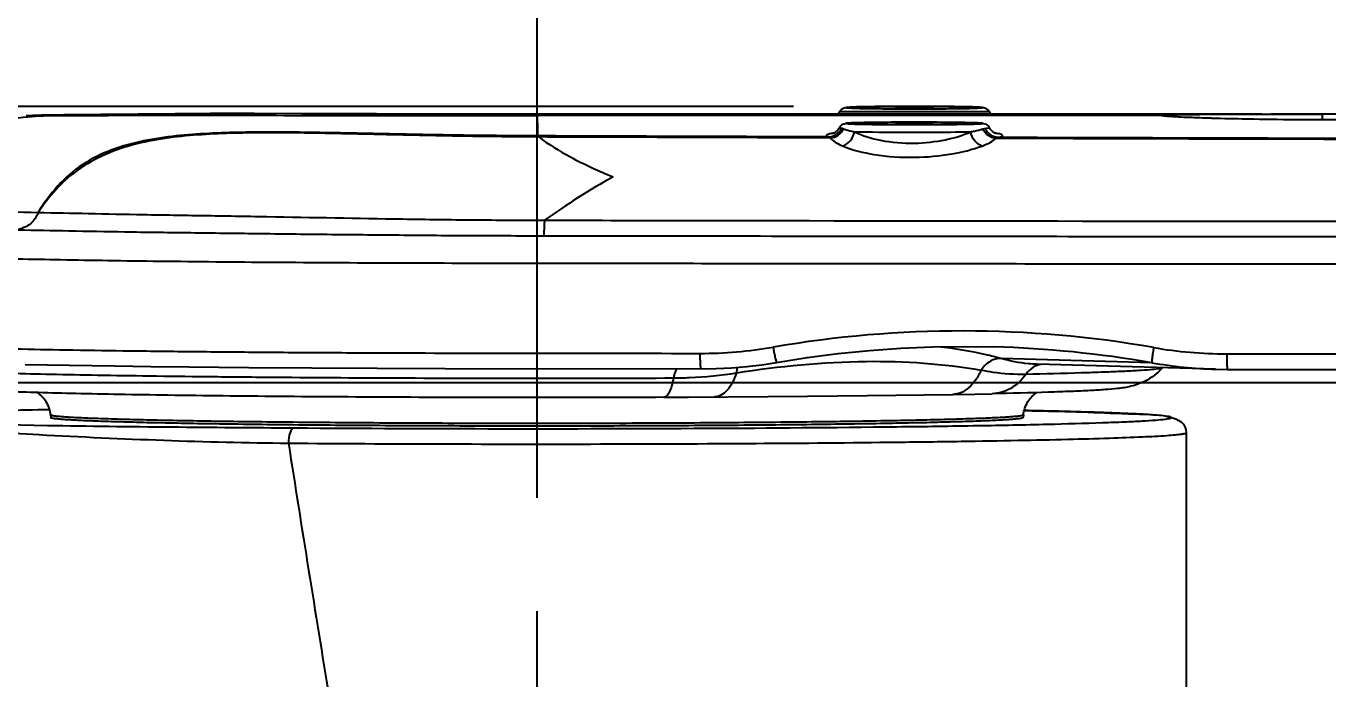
# Model space of a CAD drawing. Header units: millimetres. Extents: x 5828 to 6704, y 123 to 421.
# Drawn here: x 6377.013 to 6381.324, y 190.568 to 192.729 of the extents above; entities that cross this region are included whole.
import ezdxf
from ezdxf import colors
from ezdxf.entities.mleader import LeaderData, LeaderLine
from ezdxf.math import Vec2, Vec3

# ---------------------------------------------------------------- set-up
doc = ezdxf.new("R2010")
doc.units = ezdxf.units.MM
doc.linetypes.add('CENTER', pattern=[0.6, 0.375, -0.075, 0.075, -0.075])
for name, color, linetype in [('中心线', 7, 'Continuous'), ('外形图', 7, 'Continuous'), ('多重引线', 7, 'Continuous'), ('尺寸标注', 7, 'Continuous')]:
    doc.layers.add(name, color=color, linetype=linetype)
doc.styles.get("Standard").update_dxf_attribs({"font": 'msyh.ttc'})
doc.styles.add('微软雅黑', font='msyh.ttc', dxfattribs={"height": 1.5})
doc.dimstyles.new('尺寸标注_1_20比例', dxfattribs={"dimtxt": 1.5, "dimasz": 1.25, "dimexe": 0.5, "dimexo": 0.4, "dimgap": 0.5, "dimtad": 1, "dimdec": 1, "dimlfac": 20, "dimdsep": 46, "dimtxsty": '微软雅黑', "dimcen": 0.09, "dimadec": 0, "dimazin": 0, "dimtp": 0.01, "dimtm": 0.01, "dimtfac": 1, "dimtdec": 1, "dimtofl": 0, "dimtmove": 0, "dimatfit": 3, "dimfxl": 1, "dimtolj": 1, "dimarcsym": 0})

# ---------------------------------------------------------------- blocks, each defined once
blk = doc.blocks.new('*D1099')
at = {"layer": 'Defpoints', "color": 0}
for p in [(6385.3045, 191.5488), (6370.1354, 186.9495), (6385.3045, 186.9495)]:
    blk.add_point(p, dxfattribs=at)
at = {"layer": '尺寸标注', "color": 0, "lineweight": -2}
for p, q in [((6384.9045, 191.5488), (6369.6354, 191.5488)), ((6370.1354, 190.2988), (6370.1354, 188.1995)), ((6384.9045, 186.9495), (6369.6354, 186.9495))]:
    blk.add_line(p, q, dxfattribs=at)
at = {"layer": '尺寸标注', "color": 0}
for points in [[(6370.3437, 190.2988), (6369.927, 190.2988), (6370.1354, 191.5488)], [(6369.927, 188.1995), (6370.3437, 188.1995), (6370.1354, 186.9495)]]:
    blk.add_solid(points, dxfattribs=at)
at = {"layer": '尺寸标注', "color": 0, "insert": (6368.8616, 189.3315), "char_height": 1.5, "attachment_point": 5, "rotation": 90, "style": '微软雅黑'}
blk.add_mtext('\\A1;\\A1;{\\fAlibaba PuHuiTi 3.0 55 Regular|b0|i0|c134|p18;92}', dxfattribs=at)
blk = doc.blocks.new('*D1154')
at = {"layer": 'Defpoints', "color": 0}
for p in [(6379.9545, 192.4633), (6364.2871, 186.104), (6379.9545, 186.104)]:
    blk.add_point(p, dxfattribs=at)
at = {"layer": '尺寸标注', "color": 0, "lineweight": -2}
for p, q in [((6379.5545, 192.4633), (6363.7871, 192.4633)), ((6364.2871, 191.2133), (6364.2871, 187.354)), ((6379.5545, 186.104), (6363.7871, 186.104))]:
    blk.add_line(p, q, dxfattribs=at)
at = {"layer": '尺寸标注', "color": 0}
for points in [[(6364.4954, 191.2133), (6364.0787, 191.2133), (6364.2871, 192.4633)], [(6364.0787, 187.354), (6364.4954, 187.354), (6364.2871, 186.104)]]:
    blk.add_solid(points, dxfattribs=at)
at = {"layer": '尺寸标注', "color": 0, "insert": (6363.008, 189.0559), "char_height": 1.5, "attachment_point": 5, "rotation": 90, "style": '微软雅黑'}
blk.add_mtext('\\A1;\\A1;126', dxfattribs=at)

msp = doc.modelspace()

# ---------------------------------------------------------------- linework, layer by layer
at = {"layer": '中心线', "linetype": 'CENTER', "ltscale": 5}
msp.add_line((6378.7052, 185.1681), (6378.7052, 193.3621), dxfattribs=at)
at = {"layer": '外形图', "linetype": 'ByBlock'}
for p, q in [((6377.5068, 192.4391), (6377.1383, 192.4353)), ((6377.623, 192.4397), (6377.5068, 192.4391)), ((6377.7692, 192.4397), (6377.623, 192.4397)), ((6378.3405, 192.4378), (6378.1731, 192.4383)), ((6378.5327, 192.4375), (6378.3405, 192.4378)), ((6381.1045, 192.4374), (6378.5327, 192.4375)), ((6378.7066, 192.4374), (6378.7066, 192.4331)), ((6381.1045, 192.4374), (6381.1349, 192.4374)), ((6381.8213, 192.4374), (6381.1349, 192.4374)), ((6381.1349, 192.4374), (6381.3045, 192.4374)), ((6381.3045, 192.4374), (6381.3045, 192.4189)), ((6377.0346, 192.4297), (6377.0298, 192.4291)), ((6377.0376, 192.43), (6377.0346, 192.4297)), ((6377.0393, 192.4302), (6377.0376, 192.43)), ((6377.0408, 192.4304), (6377.0393, 192.4302)), ((6377.0421, 192.4306), (6377.0408, 192.4304)), ((6377.0432, 192.4307), (6377.0421, 192.4306)), ((6377.1383, 192.4353), (6377.0893, 192.4346)), ((6380.7735, 192.4331), (6378.7066, 192.4331)), ((6378.7067, 192.4094), (6378.7066, 192.4331)), ((6380.8025, 192.4299), (6380.7993, 192.4301)), ((6380.8064, 192.4296), (6380.8025, 192.4299)), ((6380.8108, 192.4293), (6380.8064, 192.4296)), ((6380.816, 192.4289), (6380.8108, 192.4293)), ((6380.825, 192.4284), (6380.816, 192.4289)), ((6380.8357, 192.4278), (6380.825, 192.4284)), ((6380.853, 192.427), (6380.8357, 192.4278)), ((6380.8739, 192.4261), (6380.853, 192.427)), ((6380.899, 192.4252), (6380.8739, 192.4261)), ((6380.9368, 192.4239), (6380.899, 192.4252)), ((6380.9829, 192.4227), (6380.9368, 192.4239)), ((6381.0268, 192.4217), (6380.9829, 192.4227)), ((6381.0779, 192.4207), (6381.0268, 192.4217)), ((6381.1371, 192.4199), (6381.0779, 192.4207)), ((6381.1875, 192.4194), (6381.1371, 192.4199)), ((6381.2436, 192.419), (6381.1875, 192.4194)), ((6381.3045, 192.4189), (6381.2436, 192.419)), ((6381.6782, 192.4189), (6381.3045, 192.4188)), ((6380.7406, 191.6149), (6380.2412, 191.6289)), ((6377.0101, 191.6095), (6377.1561, 191.6066)), ((6377.1561, 191.6066), (6377.307, 191.6042)), ((6377.307, 191.6042), (6377.4258, 191.6026)), ((6377.4258, 191.6026), (6377.5523, 191.6011)), ((6377.5523, 191.6011), (6377.7501, 191.5992)), ((6377.7501, 191.5992), (6377.9588, 191.5976)), ((6377.9588, 191.5976), (6378.1752, 191.5965)), ((6378.1752, 191.5965), (6378.4006, 191.5957)), ((6378.4006, 191.5957), (6379.2473, 191.5946)), ((6380.9514, 191.5934), (6380.3608, 191.6099)), ((6380.9515, 191.5934), (6380.9908, 191.5929)), ((6380.9908, 191.5929), (6381.6868, 191.5923)), ((6379.125, 191.5005), (6379.2054, 191.5009)), ((6379.2054, 191.5009), (6379.6003, 191.5045)), ((6379.6003, 191.5045), (6379.7982, 191.5066)), ((6379.7982, 191.5066), (6380.0812, 191.5102)), ((6380.0812, 191.5102), (6380.1545, 191.5113)), ((6380.1545, 191.5113), (6380.2118, 191.5124)), ((6377.0937, 191.442), (6377.0944, 191.4333)), ((6380.3153, 191.442), (6380.3145, 191.4333)), ((6380.8545, 191.3833), (6380.8545, 190.5115))]:
    msp.add_line(p, q, dxfattribs=at)
for points in [[(6378.0014, 192.4389), (6377.9503, 192.4391), (6377.9257, 192.4392), (6377.7692, 192.4397)], [(6378.1731, 192.4383), (6378.028, 192.4388), (6378.0014, 192.4389)], [(6379.707, 192.4461), (6379.7052, 192.443), (6379.7029, 192.4396), (6379.7011, 192.4374)], [(6380.2078, 192.4374), (6380.2061, 192.4396), (6380.2037, 192.443), (6380.202, 192.4461)], [(6377.0298, 192.4291), (6377.0188, 192.428), (6377.0169, 192.4278), (6377.0149, 192.4275), (6377.0029, 192.4263)], [(6377.0893, 192.4346), (6377.0636, 192.434), (6377.0351, 192.4332), (6377.0129, 192.4324)], [(6377.0455, 192.4311), (6377.0455, 192.4311), (6377.0454, 192.4311), (6377.0452, 192.431), (6377.045, 192.431), (6377.0447, 192.431), (6377.0444, 192.4309), (6377.044, 192.4308), (6377.0436, 192.4308), (6377.0432, 192.4307)], [(6379.707, 192.3938), (6379.7054, 192.391), (6379.7032, 192.3878), (6379.7009, 192.385), (6379.6987, 192.3826), (6379.6965, 192.3805), (6379.6944, 192.3788), (6379.6925, 192.3774), (6379.6907, 192.3763), (6379.6891, 192.3753), (6379.6877, 192.3746), (6379.6864, 192.374), (6379.6855, 192.3736), (6379.6848, 192.3733), (6379.6844, 192.3732), (6379.6844, 192.3732)], [(6380.2246, 192.3732), (6380.2246, 192.3732), (6380.2245, 192.3732), (6380.2241, 192.3734), (6380.2234, 192.3737), (6380.2224, 192.3741), (6380.2212, 192.3746), (6380.2198, 192.3754), (6380.2182, 192.3763), (6380.2164, 192.3775), (6380.2145, 192.3789), (6380.2124, 192.3806), (6380.2102, 192.3826), (6380.208, 192.385), (6380.2057, 192.3878), (6380.2036, 192.391), (6380.202, 192.3938)], [(6380.7993, 192.4301), (6380.7968, 192.4304), (6380.7957, 192.4305), (6380.7948, 192.4305), (6380.7941, 192.4306), (6380.7935, 192.4307), (6380.7931, 192.4307), (6380.7928, 192.4308), (6380.7928, 192.4308)], [(6379.498, 191.6159), (6379.5988, 191.6319), (6379.7017, 191.6452), (6379.8053, 191.6555), (6379.9095, 191.6629), (6380.0141, 191.6673), (6380.1191, 191.6687), (6380.217, 191.6673)], [(6379.2473, 191.5946), (6379.2976, 191.5954), (6379.3487, 191.598), (6379.3993, 191.6023), (6379.4494, 191.6083), (6379.498, 191.6159)], [(6377.0906, 191.4591), (6377.0161, 191.458), (6376.8577, 191.4553)]]:
    msp.add_lwpolyline(points, dxfattribs=at)
for centre, radius, start, end in [((6377.0525, 192.4073), 0.025, 106.3826, 109.3812), ((6377.0208, 192.6084), 0.1792, 277.6582, 277.9339), ((6377.0525, 192.4072), 0.0251, 91.3336, 106.3505), ((6380.7735, 192.3329), 0.1003, 78.839, 89.9867), ((6380.7735, 192.3331), 0.1, 76.5227, 78.8259), ((6379.7263, 192.1168), 0.2609, 98.4005, 99.3094), ((6380.1827, 192.1164), 0.2613, 80.7194, 81.5909), ((6380.1292, 190.1302), 2.4052, 119.1784, 125.5721), ((6380.113, 188.0339), 3.6862, 80.0995, 99.7864), ((6379.2463, 193.0567), 1.4108, 269.9115, 279.7974), ((6380.1154, 188.0122), 3.6565, 80.1563, 88.4063), ((6380.9898, 193.0567), 1.4125, 260.0944, 269.9429), ((6380.9917, 193.0348), 1.4419, 259.9695, 268.3978), ((6580.3755, 223.342), 205.0057, 188.978318, 189.215981)]:
    msp.add_arc(centre, radius, start, end, dxfattribs=at)
for points, knots in [([(6379.707, 192.4461), (6379.71, 192.4517), (6379.7177, 192.4581), (6379.7283, 192.4598), (6379.735, 192.4603), (6379.7462, 192.4609), (6379.7648, 192.4615), (6379.7926, 192.4621), (6379.8269, 192.4626), (6379.8816, 192.4631), (6379.9247, 192.4633), (6379.9545, 192.4633)], [0, 0, 0, 0, 0.076467, 0.104741, 0.127407, 0.156383, 0.237706, 0.349286, 0.487212, 0.646034, 1, 1, 1, 1]), ([(6379.707, 192.4461), (6379.7095, 192.4464), (6379.7147, 192.4462), (6379.725, 192.4463), (6379.7431, 192.4463), (6379.7688, 192.4464), (6379.7998, 192.4464), (6379.841, 192.4464), (6379.8926, 192.4463), (6379.9339, 192.4463), (6379.9545, 192.4463)], [0, 0, 0, 0, 0.031243, 0.062493, 0.124994, 0.249995, 0.374996, 0.499997, 0.749998, 1, 1, 1, 1]), ([(6379.9545, 192.4633), (6379.9257, 192.4633), (6379.8721, 192.463), (6379.8112, 192.4625), (6379.7682, 192.4615), (6379.7506, 192.4612), (6379.7193, 192.4593), (6379.7506, 192.4575), (6379.7682, 192.4571), (6379.8112, 192.4561), (6379.8721, 192.4556), (6379.9257, 192.4554), (6379.9545, 192.4554)], [0, 0, 0, 0, 0.191267, 0.353426, 0.415597, 0.461809, 0.5, 0.538191, 0.584403, 0.646574, 0.808733, 1, 1, 1, 1]), ([(6380.017, 192.4593), (6380.017, 192.4594), (6380.0164, 192.4594), (6380.0157, 192.4596), (6380.0141, 192.4596), (6380.011, 192.4598), (6380.0058, 192.46), (6379.9981, 192.4601), (6379.9888, 192.4602), (6379.974, 192.4604), (6379.9545, 192.4604), (6379.9349, 192.4604), (6379.9202, 192.4602), (6379.9109, 192.4601), (6379.9032, 192.46), (6379.898, 192.4598), (6379.8949, 192.4596), (6379.8933, 192.4596), (6379.8926, 192.4594), (6379.892, 192.4594), (6379.892, 192.4593)], [0, 0, 0, 0, 0.002554, 0.009799, 0.021743, 0.038283, 0.084485, 0.146644, 0.222375, 0.308771, 0.5, 0.691229, 0.777625, 0.853356, 0.915515, 0.961717, 0.978257, 0.990201, 0.997446, 1, 1, 1, 1]), ([(6379.892, 192.4593), (6379.892, 192.4592), (6379.8926, 192.4592), (6379.8933, 192.4591), (6379.8949, 192.459), (6379.898, 192.4588), (6379.9032, 192.4587), (6379.9109, 192.4585), (6379.9202, 192.4584), (6379.9349, 192.4583), (6379.9545, 192.4582), (6379.974, 192.4583), (6379.9888, 192.4584), (6379.9981, 192.4585), (6380.0058, 192.4587), (6380.011, 192.4588), (6380.0141, 192.459), (6380.0157, 192.4591), (6380.0164, 192.4592), (6380.017, 192.4592), (6380.017, 192.4593)], [0, 0, 0, 0, 0.002554, 0.009799, 0.021743, 0.038283, 0.084485, 0.146644, 0.222375, 0.308771, 0.5, 0.691229, 0.777625, 0.853356, 0.915515, 0.961717, 0.978257, 0.990201, 0.997446, 1, 1, 1, 1]), ([(6379.9545, 192.4633), (6379.9842, 192.4633), (6380.0273, 192.4631), (6380.082, 192.4626), (6380.1164, 192.4621), (6380.1442, 192.4615), (6380.1628, 192.4609), (6380.174, 192.4603), (6380.1807, 192.4598), (6380.1912, 192.4581), (6380.199, 192.4517), (6380.202, 192.4461)], [0, 0, 0, 0, 0.353974, 0.512799, 0.650725, 0.762305, 0.843624, 0.872598, 0.895262, 0.923546, 1, 1, 1, 1]), ([(6379.9545, 192.4554), (6379.9832, 192.4554), (6380.0369, 192.4556), (6380.0978, 192.4561), (6380.1408, 192.4571), (6380.1584, 192.4575), (6380.1897, 192.4593), (6380.1584, 192.4612), (6380.1408, 192.4615), (6380.0978, 192.4625), (6380.0369, 192.463), (6379.9832, 192.4633), (6379.9545, 192.4633)], [0, 0, 0, 0, 0.191267, 0.353426, 0.415597, 0.461809, 0.5, 0.538191, 0.584403, 0.646574, 0.808733, 1, 1, 1, 1]), ([(6379.9545, 192.4463), (6379.9706, 192.4463), (6380.0021, 192.4463), (6380.0478, 192.4463), (6380.09, 192.4464), (6380.1222, 192.4464), (6380.145, 192.4464), (6380.1594, 192.4464), (6380.1719, 192.4463), (6380.1823, 192.4463), (6380.1905, 192.4463), (6380.1959, 192.4462), (6380.1991, 192.4461), (6380.2006, 192.4462), (6380.2014, 192.446), (6380.202, 192.4462), (6380.202, 192.4461)], [0, 0, 0, 0, 0.194738, 0.382033, 0.554723, 0.706194, 0.772117, 0.830628, 0.881164, 0.923234, 0.956429, 0.980428, 0.988902, 0.994996, 0.998697, 1, 1, 1, 1]), ([(6380.7735, 192.4331), (6380.7735, 192.4337), (6380.7764, 192.4339), (6380.7799, 192.4346), (6380.7876, 192.435), (6380.7974, 192.4355), (6380.8102, 192.4359), (6380.8257, 192.4362), (6380.8438, 192.4365), (6380.8729, 192.4369), (6380.9149, 192.4372), (6380.9715, 192.4374), (6381.0355, 192.4374), (6381.0804, 192.4374), (6381.1038, 192.4374)], [0, 0, 0, 0, 0.004842, 0.018105, 0.039934, 0.0703, 0.109069, 0.156009, 0.210877, 0.273394, 0.419906, 0.592441, 0.787207, 1, 1, 1, 1]), ([(6377.0447, 192.4308), (6377.0311, 192.4289), (6376.9932, 192.4255), (6376.9241, 192.4169), (6376.8352, 192.3978), (6376.7732, 192.3725), (6376.7426, 192.3559)], [0, 0, 0, 0, 0.131664, 0.364039, 0.6664, 1, 1, 1, 1]), ([(6377.0129, 192.4324), (6377.0185, 192.4326), (6377.0282, 192.433), (6377.0394, 192.4331), (6377.0458, 192.433), (6377.0491, 192.4329), (6377.0507, 192.4327), (6377.0519, 192.4325), (6377.0519, 192.4323)], [0, 0, 0, 0, 0.431151, 0.744244, 0.854861, 0.934256, 0.982304, 1, 1, 1, 1]), ([(6377.0519, 192.4323), (6377.0519, 192.4321), (6377.0512, 192.4319), (6377.0493, 192.4314), (6377.0472, 192.4311), (6377.0456, 192.4309)], [0, 0, 0, 0, 0.075359, 0.264858, 1, 1, 1, 1]), ([(6377.0519, 192.4323), (6377.1026, 192.4334), (6377.2075, 192.4336), (6377.3705, 192.434), (6377.5463, 192.4341), (6377.8142, 192.4339), (6378.2027, 192.4333), (6378.5278, 192.4331), (6378.7066, 192.4331)], [0, 0, 0, 0, 0.09202, 0.190024, 0.295638, 0.410689, 0.675798, 1, 1, 1, 1]), ([(6378.7067, 192.4094), (6378.7068, 192.4064), (6378.7069, 192.3918), (6378.7068, 192.3772), (6378.7066, 192.3657)], [0, 0, 0, 0, 0.206719, 1, 1, 1, 1]), ([(6379.707, 192.3938), (6379.7067, 192.3933), (6379.7102, 192.3917), (6379.7118, 192.3917), (6379.7136, 192.3914)], [0, 0, 0, 0, 0.249986, 1, 1, 1, 1]), ([(6379.707, 192.3938), (6379.71, 192.3994), (6379.7178, 192.4057), (6379.7284, 192.4074), (6379.7351, 192.408), (6379.7462, 192.4086), (6379.7649, 192.4091), (6379.7927, 192.4098), (6379.827, 192.4102), (6379.8817, 192.4108), (6379.9247, 192.4109), (6379.9545, 192.4109)], [0, 0, 0, 0, 0.076308, 0.104463, 0.127148, 0.156154, 0.237538, 0.34917, 0.487136, 0.645989, 1, 1, 1, 1]), ([(6379.9545, 192.4109), (6379.9257, 192.4109), (6379.8721, 192.4107), (6379.8112, 192.4102), (6379.7682, 192.4092), (6379.7506, 192.4088), (6379.7193, 192.407), (6379.7506, 192.4051), (6379.7682, 192.4048), (6379.8112, 192.4038), (6379.8721, 192.4032), (6379.9257, 192.403), (6379.9545, 192.403)], [0, 0, 0, 0, 0.191267, 0.353426, 0.415597, 0.461809, 0.5, 0.538191, 0.584403, 0.646574, 0.808733, 1, 1, 1, 1]), ([(6380.017, 192.407), (6380.017, 192.4071), (6380.0164, 192.4071), (6380.0157, 192.4072), (6380.0141, 192.4073), (6380.011, 192.4075), (6380.0058, 192.4076), (6379.9981, 192.4078), (6379.9888, 192.4079), (6379.974, 192.408), (6379.9545, 192.4081), (6379.9349, 192.408), (6379.9202, 192.4079), (6379.9109, 192.4078), (6379.9032, 192.4076), (6379.898, 192.4075), (6379.8949, 192.4073), (6379.8933, 192.4072), (6379.8926, 192.4071), (6379.892, 192.4071), (6379.892, 192.407)], [0, 0, 0, 0, 0.002554, 0.009799, 0.021743, 0.038283, 0.084485, 0.146644, 0.222375, 0.308771, 0.5, 0.691229, 0.777625, 0.853356, 0.915515, 0.961717, 0.978257, 0.990201, 0.997446, 1, 1, 1, 1]), ([(6379.892, 192.407), (6379.892, 192.4069), (6379.8926, 192.4069), (6379.8933, 192.4067), (6379.8949, 192.4066), (6379.898, 192.4065), (6379.9032, 192.4063), (6379.9109, 192.4062), (6379.9202, 192.406), (6379.9349, 192.4059), (6379.9545, 192.4059), (6379.974, 192.4059), (6379.9888, 192.406), (6379.9981, 192.4062), (6380.0058, 192.4063), (6380.011, 192.4065), (6380.0141, 192.4066), (6380.0157, 192.4067), (6380.0164, 192.4069), (6380.017, 192.4069), (6380.017, 192.407)], [0, 0, 0, 0, 0.002554, 0.009799, 0.021743, 0.038283, 0.084485, 0.146644, 0.222375, 0.308771, 0.5, 0.691229, 0.777625, 0.853356, 0.915515, 0.961717, 0.978257, 0.990201, 0.997446, 1, 1, 1, 1]), ([(6379.9545, 192.4109), (6379.9842, 192.4109), (6380.0273, 192.4108), (6380.082, 192.4102), (6380.1163, 192.4098), (6380.1441, 192.4091), (6380.1628, 192.4086), (6380.1739, 192.408), (6380.1806, 192.4074), (6380.1912, 192.4057), (6380.1989, 192.3994), (6380.202, 192.3938)], [0, 0, 0, 0, 0.354019, 0.512876, 0.650843, 0.762474, 0.843855, 0.87286, 0.895544, 0.923707, 1, 1, 1, 1]), ([(6379.9545, 192.403), (6379.9832, 192.403), (6380.0369, 192.4032), (6380.0978, 192.4038), (6380.1408, 192.4048), (6380.1584, 192.4051), (6380.1897, 192.407), (6380.1584, 192.4088), (6380.1408, 192.4092), (6380.0978, 192.4102), (6380.0369, 192.4107), (6379.9832, 192.4109), (6379.9545, 192.4109)], [0, 0, 0, 0, 0.191267, 0.353426, 0.415597, 0.461809, 0.5, 0.538191, 0.584403, 0.646574, 0.808733, 1, 1, 1, 1]), ([(6380.1894, 192.3906), (6380.1927, 192.391), (6380.1969, 192.3919), (6380.201, 192.3924), (6380.2021, 192.3935), (6380.202, 192.3938)], [0, 0, 0, 0, 0.748904, 0.929683, 1, 1, 1, 1]), ([(6380.7926, 192.4303), (6380.7898, 192.4305), (6380.7852, 192.431), (6380.7788, 192.4316), (6380.7758, 192.4323), (6380.7735, 192.4327), (6380.7735, 192.4331)], [0, 0, 0, 0, 0.430353, 0.740218, 0.929262, 1, 1, 1, 1]), ([(6381.3045, 192.4188), (6381.2478, 192.4188), (6381.1405, 192.4195), (6380.9938, 192.422), (6380.8798, 192.4256), (6380.8165, 192.4284), (6380.7926, 192.4303)], [0, 0, 0, 0, 0.331867, 0.628704, 0.859406, 1, 1, 1, 1]), ([(6378.7066, 192.3657), (6378.634, 192.3659), (6378.4889, 192.3671), (6378.2711, 192.3708), (6378.0534, 192.3757), (6377.8358, 192.3791), (6377.6544, 192.3771), (6377.5095, 192.3667), (6377.3666, 192.3464), (6377.2251, 192.2988), (6377.1149, 192.2026), (6377.072, 192.1436), (6377.0529, 192.1127)], [0, 0, 0, 0, 0.125139, 0.250281, 0.375414, 0.500526, 0.625598, 0.688117, 0.750614, 0.874998, 0.93746, 1, 1, 1, 1]), ([(6378.7103, 192.3622), (6378.6377, 192.3625), (6378.4925, 192.3639), (6378.2748, 192.3681), (6378.0572, 192.3734), (6377.8395, 192.377), (6377.658, 192.3749), (6377.5131, 192.364), (6377.3702, 192.3423), (6377.2301, 192.2933), (6377.1177, 192.2003), (6377.0731, 192.1426), (6377.0534, 192.1123)], [0, 0, 0, 0, 0.125167, 0.25032, 0.375468, 0.500616, 0.625757, 0.688329, 0.750881, 0.875241, 0.937562, 1, 1, 1, 1]), ([(6378.7103, 192.3622), (6378.71, 192.3627), (6378.709, 192.364), (6378.7077, 192.3653), (6378.7066, 192.3657)], [0, 0, 0, 0, 0.306625, 1, 1, 1, 1]), ([(6378.7103, 192.3622), (6378.7434, 192.3375), (6378.8234, 192.2887), (6378.9084, 192.2497), (6378.9566, 192.2303)], [0, 0, 0, 0, 0.443007, 1, 1, 1, 1]), ([(6379.6841, 192.3742), (6379.6816, 192.3738), (6379.6771, 192.373), (6379.6712, 192.3716), (6379.6668, 192.3702), (6379.6641, 192.3689), (6379.6624, 192.367), (6379.6635, 192.3649), (6379.666, 192.3636), (6379.6682, 192.3627), (6379.6695, 192.3623)], [0, 0, 0, 0, 0.239336, 0.430734, 0.574021, 0.670858, 0.729149, 0.78165, 0.868064, 1, 1, 1, 1]), ([(6379.6695, 192.3623), (6379.6786, 192.3624), (6379.6972, 192.3682), (6379.7097, 192.383), (6379.7136, 192.3914)], [0, 0, 0, 0, 0.496593, 1, 1, 1, 1]), ([(6379.6695, 192.3623), (6379.6713, 192.3619), (6379.6737, 192.3609), (6379.6759, 192.3594), (6379.6764, 192.359)], [0, 0, 0, 0, 0.725362, 1, 1, 1, 1]), ([(6379.6764, 192.359), (6379.6855, 192.3597), (6379.7037, 192.3663), (6379.7161, 192.381), (6379.72, 192.3894)], [0, 0, 0, 0, 0.499042, 1, 1, 1, 1]), ([(6379.6764, 192.359), (6379.6807, 192.3536), (6379.6937, 192.3434), (6379.7082, 192.3363), (6379.7167, 192.3327)], [0, 0, 0, 0, 0.429376, 1, 1, 1, 1]), ([(6379.7136, 192.3914), (6379.7141, 192.3913), (6379.7163, 192.3909), (6379.7184, 192.3901), (6379.72, 192.3894)], [0, 0, 0, 0, 0.221509, 1, 1, 1, 1]), ([(6379.7167, 192.3327), (6379.7265, 192.3351), (6379.745, 192.3485), (6379.754, 192.3688), (6379.7558, 192.3797)], [0, 0, 0, 0, 0.476383, 1, 1, 1, 1]), ([(6379.72, 192.3894), (6379.7221, 192.3884), (6379.7338, 192.3841), (6379.7459, 192.3816), (6379.7558, 192.3797)], [0, 0, 0, 0, 0.190179, 1, 1, 1, 1]), ([(6379.7558, 192.3797), (6379.769, 192.3794), (6379.8353, 192.3783), (6379.9015, 192.378), (6379.9545, 192.378)], [0, 0, 0, 0, 0.200349, 1, 1, 1, 1]), ([(6379.7558, 192.3797), (6379.7828, 192.3659), (6379.8489, 192.3465), (6379.917, 192.3411), (6379.9545, 192.3418)], [0, 0, 0, 0, 0.447269, 1, 1, 1, 1]), ([(6379.9545, 192.378), (6379.9719, 192.378), (6380.0339, 192.3782), (6380.096, 192.3786), (6380.1407, 192.3795)], [0, 0, 0, 0, 0.279822, 1, 1, 1, 1]), ([(6379.9545, 192.3418), (6379.9891, 192.3425), (6380.0527, 192.3493), (6380.1143, 192.3674), (6380.1407, 192.3795)], [0, 0, 0, 0, 0.543556, 1, 1, 1, 1]), ([(6380.1407, 192.3795), (6380.1448, 192.3802), (6380.1583, 192.3826), (6380.1719, 192.3855), (6380.1811, 192.3886)], [0, 0, 0, 0, 0.29732, 1, 1, 1, 1]), ([(6380.1785, 192.3323), (6380.169, 192.3348), (6380.1512, 192.3486), (6380.1426, 192.3685), (6380.1407, 192.3795)], [0, 0, 0, 0, 0.468303, 1, 1, 1, 1]), ([(6380.1785, 192.3323), (6380.1877, 192.3358), (6380.2037, 192.3428), (6380.2187, 192.3522), (6380.2244, 192.3573)], [0, 0, 0, 0, 0.562027, 1, 1, 1, 1]), ([(6380.1811, 192.3886), (6380.1818, 192.3888), (6380.1845, 192.3897), (6380.1873, 192.3903), (6380.1894, 192.3906)], [0, 0, 0, 0, 0.271419, 1, 1, 1, 1]), ([(6380.2244, 192.3573), (6380.2153, 192.3581), (6380.1971, 192.3651), (6380.1849, 192.3801), (6380.1811, 192.3886)], [0, 0, 0, 0, 0.494652, 1, 1, 1, 1]), ([(6380.2327, 192.3604), (6380.2237, 192.3606), (6380.2052, 192.3668), (6380.1931, 192.382), (6380.1894, 192.3906)], [0, 0, 0, 0, 0.493205, 1, 1, 1, 1]), ([(6380.2244, 192.3573), (6380.2251, 192.3577), (6380.2277, 192.3591), (6380.2306, 192.3601), (6380.2327, 192.3604)], [0, 0, 0, 0, 0.267433, 1, 1, 1, 1]), ([(6388.402, 192.3444), (6388.0612, 192.3449), (6387.3795, 192.3447), (6386.0162, 192.3457), (6384.3124, 192.3477), (6382.2682, 192.3516), (6380.9056, 192.3553), (6380.2244, 192.3573)], [0, 0, 0, 0, 0.125037, 0.250071, 0.500112, 0.750098, 1, 1, 1, 1]), ([(6380.2327, 192.3604), (6380.2349, 192.3609), (6380.2387, 192.3619), (6380.243, 192.3636), (6380.2461, 192.3652), (6380.2463, 192.3681), (6380.2433, 192.3697), (6380.2365, 192.3723), (6380.2298, 192.3734), (6380.2248, 192.3742)], [0, 0, 0, 0, 0.174949, 0.297985, 0.372282, 0.418161, 0.48872, 0.607359, 1, 1, 1, 1]), ([(6388.402, 192.3465), (6387.721, 192.3467), (6386.3591, 192.3471), (6383.6361, 192.3509), (6381.594, 192.3561), (6380.2327, 192.3604)], [0, 0, 0, 0, 0.250074, 0.500117, 1, 1, 1, 1]), ([(6379.7167, 192.3327), (6379.75, 192.3186), (6379.8295, 192.2995), (6379.9105, 192.2943), (6379.9552, 192.2949)], [0, 0, 0, 0, 0.446944, 1, 1, 1, 1]), ([(6379.9552, 192.2949), (6379.9964, 192.2955), (6380.072, 192.3022), (6380.1462, 192.3201), (6380.1785, 192.3323)], [0, 0, 0, 0, 0.543773, 1, 1, 1, 1]), ([(6376.536, 192.1312), (6376.5578, 192.1282), (6376.6165, 192.1245), (6376.7257, 192.1204), (6376.8761, 192.1159), (6376.9898, 192.1138), (6377.0529, 192.1127)], [0, 0, 0, 0, 0.127743, 0.340444, 0.634053, 1, 1, 1, 1]), ([(6377.0534, 192.1123), (6377.0522, 192.1103), (6377.0505, 192.1059), (6377.0463, 192.0976), (6377.0385, 192.0849), (6377.0199, 192.0665), (6376.9996, 192.0597), (6376.9873, 192.0553)], [0, 0, 0, 0, 0.077412, 0.155193, 0.306654, 0.569769, 1, 1, 1, 1]), ([(6377.0534, 192.1123), (6377.1085, 192.1112), (6377.2244, 192.1091), (6377.4064, 192.105), (6377.6036, 192.1023), (6377.8901, 192.0974), (6378.1885, 192.0917), (6378.4951, 192.0875), (6378.6515, 192.0869), (6378.73, 192.0866)], [0, 0, 0, 0, 0.098534, 0.207482, 0.325612, 0.451483, 0.72012, 0.8595, 1, 1, 1, 1]), ([(6376.9873, 192.0553), (6377.0429, 192.0537), (6377.1606, 192.0518), (6377.3463, 192.048), (6377.5493, 192.0456), (6377.7671, 192.0429), (6377.9968, 192.04), (6378.2355, 192.0379), (6378.4801, 192.0355), (6378.6447, 192.0355), (6378.7275, 192.0354)], [0, 0, 0, 0, 0.095821, 0.202997, 0.320164, 0.445818, 0.578363, 0.716118, 0.857323, 1, 1, 1, 1]), ([(6378.7299, 192.0866), (6378.729, 192.0795), (6378.728, 192.0624), (6378.7276, 192.0453), (6378.7276, 192.0354)], [0, 0, 0, 0, 0.420442, 1, 1, 1, 1]), ([(6378.73, 192.0866), (6379.0222, 192.0861), (6380.1917, 192.0842), (6381.3612, 192.0831), (6382.2384, 192.0824)], [0, 0, 0, 0, 0.249859, 1, 1, 1, 1]), ([(6378.7275, 192.0354), (6379.13, 192.0348), (6379.9351, 192.0338), (6381.1431, 192.0326), (6382.3516, 192.0316), (6383.5605, 192.0308), (6384.5681, 192.0303), (6385.3744, 192.0299), (6385.9791, 192.0296), (6386.5839, 192.0293), (6387.0879, 192.0293), (6387.4911, 192.0289), (6387.7935, 192.0295), (6388.0959, 192.0284), (6388.2974, 192.0197), (6388.3979, 192.0121)], [0, 0, 0, 0, 0.124847, 0.249763, 0.374733, 0.499743, 0.624783, 0.687311, 0.749844, 0.81238, 0.87492, 0.90619, 0.937461, 0.968732, 1, 1, 1, 1]), ([(6376.4954, 191.9832), (6376.4953, 191.9822), (6376.5001, 191.9806), (6376.5069, 191.9792), (6376.5205, 191.9773), (6376.5382, 191.9756), (6376.5614, 191.9738), (6376.5895, 191.972), (6376.6226, 191.9703), (6376.6764, 191.9678), (6376.7555, 191.9649), (6376.864, 191.9618), (6376.9898, 191.9588), (6377.1318, 191.9561), (6377.2885, 191.9535), (6377.5227, 191.9504), (6377.8403, 191.9475), (6378.2427, 191.9452), (6378.6628, 191.9446), (6379.0896, 191.9441), (6379.5174, 191.9436), (6379.9452, 191.9432), (6380.5159, 191.9426), (6381.2294, 191.942), (6382.0858, 191.9413), (6382.9424, 191.9407), (6383.7992, 191.9402), (6384.6561, 191.9397), (6385.7988, 191.9392), (6387.2274, 191.9388), (6388.3703, 191.9385), (6388.9418, 191.9384)], [0, 0, 0, 0, 0.000253, 0.000894, 0.001943, 0.0034, 0.005262, 0.007526, 0.010188, 0.013245, 0.020515, 0.029263, 0.039404, 0.050843, 0.063475, 0.077179, 0.107283, 0.140025, 0.174164, 0.208522, 0.242888, 0.277262, 0.311642, 0.380421, 0.44922, 0.518036, 0.586865, 0.655705, 0.724554, 0.86227, 1, 1, 1, 1]), ([(6376.4816, 191.6854), (6376.4816, 191.685), (6376.483, 191.6839), (6376.4876, 191.6825), (6376.4983, 191.6805), (6376.5159, 191.6786), (6376.5407, 191.6764), (6376.5724, 191.6744), (6376.6109, 191.6723), (6376.6562, 191.6703), (6376.7296, 191.6675), (6376.8369, 191.6642), (6376.9834, 191.6607), (6377.152, 191.6575), (6377.3405, 191.6547), (6377.5465, 191.6522), (6377.7675, 191.6501), (6378.0005, 191.6485), (6378.3263, 191.647), (6378.7419, 191.6465), (6379.0764, 191.6461), (6379.2442, 191.6459)], [0, 0, 0, 0, 0.000506, 0.001549, 0.005498, 0.011978, 0.020977, 0.032471, 0.046435, 0.062843, 0.081647, 0.126164, 0.179394, 0.240651, 0.309157, 0.384033, 0.46431, 0.548962, 0.636904, 0.817972, 1, 1, 1, 1]), ([(6379.4864, 191.6665), (6379.4875, 191.66), (6379.4892, 191.6506), (6379.4916, 191.6387), (6379.4933, 191.631), (6379.4948, 191.6249), (6379.4961, 191.62), (6379.497, 191.6177), (6379.4977, 191.6158), (6379.498, 191.6159)], [0, 0, 0, 0, 0.378085, 0.550229, 0.701731, 0.826548, 0.919756, 0.97786, 1, 1, 1, 1]), ([(6380.2412, 191.6289), (6380.2247, 191.6334), (6380.156, 191.6507), (6380.0859, 191.6621), (6380.0325, 191.6678)], [0, 0, 0, 0, 0.241459, 1, 1, 1, 1]), ([(6380.7468, 191.6652), (6380.7457, 191.6592), (6380.7438, 191.648), (6380.7418, 191.6329), (6380.7405, 191.6227), (6380.7403, 191.6173), (6380.7403, 191.6155), (6380.7406, 191.6149)], [0, 0, 0, 0, 0.36046, 0.67367, 0.8967, 0.964418, 1, 1, 1, 1]), ([(6379.2442, 191.6459), (6379.2441, 191.6394), (6379.2442, 191.6299), (6379.2446, 191.6179), (6379.245, 191.6101), (6379.2454, 191.6039), (6379.2459, 191.5989), (6379.2464, 191.5965), (6379.2469, 191.5946), (6379.2473, 191.5946)], [0, 0, 0, 0, 0.378407, 0.550341, 0.70153, 0.826037, 0.919045, 0.977186, 1, 1, 1, 1]), ([(6379.3654, 191.5818), (6379.5074, 191.6038), (6379.7779, 191.6306), (6380.0498, 191.612), (6380.1752, 191.5906)], [0, 0, 0, 0, 0.530323, 1, 1, 1, 1]), ([(6380.2412, 191.6289), (6380.2292, 191.6299), (6380.2021, 191.6219), (6380.1833, 191.6024), (6380.1752, 191.5906)], [0, 0, 0, 0, 0.45737, 1, 1, 1, 1]), ([(6380.3608, 191.6099), (6380.3512, 191.6102), (6380.3108, 191.6127), (6380.2708, 191.6205), (6380.2412, 191.6289)], [0, 0, 0, 0, 0.238012, 1, 1, 1, 1]), ([(6380.9884, 191.6442), (6380.9883, 191.6377), (6380.9884, 191.6282), (6380.9887, 191.6161), (6380.989, 191.6084), (6380.9894, 191.6022), (6380.9897, 191.5972), (6380.9902, 191.5948), (6380.9905, 191.5929), (6380.9908, 191.5929)], [0, 0, 0, 0, 0.379242, 0.551525, 0.702977, 0.827627, 0.920604, 0.978421, 1, 1, 1, 1]), ([(6379.125, 191.5005), (6378.9806, 191.4999), (6378.6919, 191.4994), (6378.2665, 191.5003), (6377.8635, 191.5028), (6377.551, 191.5061), (6377.3273, 191.5097), (6377.1844, 191.5125), (6377.0605, 191.5156), (6376.957, 191.5189), (6376.8741, 191.5225), (6376.8174, 191.5259), (6376.7794, 191.5294), (6376.7467, 191.5339), (6376.693, 191.5485), (6376.653, 191.5763), (6376.6324, 191.5994)], [0, 0, 0, 0, 0.172511, 0.344763, 0.507982, 0.653885, 0.718003, 0.775149, 0.824647, 0.865974, 0.898864, 0.923694, 0.933854, 0.944437, 0.963081, 1, 1, 1, 1]), ([(6376.6324, 191.5994), (6376.6328, 191.5989), (6376.6346, 191.5981), (6376.6399, 191.5966), (6376.6508, 191.595), (6376.6684, 191.5931), (6376.6924, 191.5912), (6376.7225, 191.5893), (6376.7587, 191.5874), (6376.8009, 191.5856), (6376.8687, 191.583), (6376.9673, 191.5801), (6377.1014, 191.5769), (6377.2552, 191.574), (6377.4268, 191.5714), (6377.6141, 191.5691), (6377.8884, 191.5665), (6378.2521, 191.5643), (6378.7006, 191.5635), (6379.0047, 191.564), (6379.1567, 191.5646)], [0, 0, 0, 0, 0.00078, 0.00214, 0.0067, 0.013739, 0.023249, 0.035205, 0.049574, 0.066312, 0.085369, 0.130199, 0.183517, 0.244668, 0.312903, 0.387381, 0.467189, 0.638816, 0.81937, 1, 1, 1, 1]), ([(6379.1683, 191.5947), (6379.1653, 191.5919), (6379.1606, 191.5815), (6379.158, 191.5712), (6379.1567, 191.5646)], [0, 0, 0, 0, 0.385836, 1, 1, 1, 1]), ([(6379.1567, 191.5646), (6379.1745, 191.5647), (6379.2443, 191.5663), (6379.314, 191.5732), (6379.3654, 191.5818)], [0, 0, 0, 0, 0.254075, 1, 1, 1, 1]), ([(6379.3654, 191.5818), (6379.3615, 191.5703), (6379.3529, 191.5495), (6379.3358, 191.5235), (6379.3157, 191.5062), (6379.2999, 191.5017), (6379.2927, 191.5016)], [0, 0, 0, 0, 0.318616, 0.588149, 0.809973, 1, 1, 1, 1]), ([(6379.3677, 191.5996), (6379.3674, 191.5983), (6379.3662, 191.5924), (6379.3657, 191.5864), (6379.3654, 191.5818)], [0, 0, 0, 0, 0.227313, 1, 1, 1, 1]), ([(6380.1752, 191.5906), (6380.1701, 191.5789), (6380.1586, 191.5576), (6380.136, 191.5315), (6380.1099, 191.5145), (6380.0905, 191.5103), (6380.0812, 191.5102)], [0, 0, 0, 0, 0.293882, 0.555216, 0.786808, 1, 1, 1, 1]), ([(6380.1752, 191.5906), (6380.1882, 191.5882), (6380.2374, 191.5801), (6380.2874, 191.5766), (6380.3239, 191.5774)], [0, 0, 0, 0, 0.265751, 1, 1, 1, 1]), ([(6380.7756, 191.5983), (6380.759, 191.5799), (6380.7255, 191.5546), (6380.6727, 191.5356), (6380.6286, 191.529), (6380.5834, 191.5254), (6380.5322, 191.5224), (6380.4694, 191.5197), (6380.3613, 191.5159), (6380.2741, 191.5137), (6380.2118, 191.5124)], [0, 0, 0, 0, 0.127687, 0.209767, 0.286655, 0.356543, 0.443256, 0.550742, 0.679671, 1, 1, 1, 1]), ([(6380.3239, 191.5774), (6380.3106, 191.5585), (6380.2778, 191.5262), (6380.2331, 191.5128), (6380.2118, 191.5124)], [0, 0, 0, 0, 0.520528, 1, 1, 1, 1]), ([(6380.3752, 191.6096), (6380.3654, 191.6086), (6380.3451, 191.6012), (6380.3301, 191.5861), (6380.3239, 191.5774)], [0, 0, 0, 0, 0.480069, 1, 1, 1, 1]), ([(6380.3239, 191.5774), (6380.3849, 191.5787), (6380.4709, 191.5808), (6380.5779, 191.5844), (6380.6411, 191.5869), (6380.6922, 191.5896), (6380.7311, 191.5921), (6380.7572, 191.595), (6380.7706, 191.5966), (6380.7749, 191.5984)], [0, 0, 0, 0, 0.40509, 0.571083, 0.71129, 0.824854, 0.911092, 0.969525, 1, 1, 1, 1]), ([(6379.1567, 191.5646), (6379.1549, 191.5555), (6379.1512, 191.5394), (6379.1438, 191.519), (6379.1361, 191.5054), (6379.1283, 191.5005), (6379.125, 191.5005)], [0, 0, 0, 0, 0.374388, 0.664938, 0.867719, 1, 1, 1, 1]), ([(6377.0495, 191.5161), (6377.0611, 191.5085), (6377.0825, 191.4868), (6377.0923, 191.4575), (6377.0937, 191.442)], [0, 0, 0, 0, 0.470628, 1, 1, 1, 1]), ([(6380.3153, 191.442), (6380.3167, 191.4575), (6380.3265, 191.4868), (6380.3479, 191.5085), (6380.3595, 191.5161)], [0, 0, 0, 0, 0.529389, 1, 1, 1, 1]), ([(6377.0904, 191.4591), (6377.0401, 191.4583), (6376.8459, 191.4554), (6376.6518, 191.4509), (6376.5079, 191.4494)], [0, 0, 0, 0, 0.258936, 1, 1, 1, 1]), ([(6377.9008, 191.3994), (6378.3564, 191.3961), (6379.0216, 191.3956), (6379.7765, 191.4013), (6380.1523, 191.4065), (6380.3794, 191.4109), (6380.5408, 191.4153), (6380.6454, 191.4192), (6380.7041, 191.422), (6380.7494, 191.4248), (6380.7775, 191.4273), (6380.7941, 191.4295), (6380.7996, 191.4309), (6380.805, 191.4321), (6380.8031, 191.4356), (6380.798, 191.4358), (6380.7854, 191.439), (6380.7599, 191.4407), (6380.7193, 191.4439), (6380.6646, 191.4465), (6380.5965, 191.4493), (6380.4801, 191.4531), (6380.3865, 191.4553), (6380.32, 191.4567)], [0, 0, 0, 0, 0.403048, 0.588486, 0.667934, 0.735536, 0.789434, 0.810767, 0.828153, 0.841476, 0.85065, 0.853667, 0.855641, 0.856607, 0.857103, 0.858456, 0.860839, 0.868746, 0.880819, 0.896986, 0.917138, 0.941137, 1, 1, 1, 1]), ([(6380.3179, 191.4568), (6380.3885, 191.4553), (6380.5183, 191.453), (6380.6741, 191.4441), (6380.8545, 191.4434), (6380.8545, 191.3833)], [0, 0, 0, 0, 0.386999, 0.671051, 1, 1, 1, 1]), ([(6376.3445, 191.4138), (6376.4695, 191.4138), (6376.7067, 191.3969), (6377.2186, 191.3667), (6377.6064, 191.3517), (6377.8817, 191.3486)], [0, 0, 0, 0, 0.243706, 0.46322, 1, 1, 1, 1]), ([(6376.3672, 191.418), (6376.606, 191.4177), (6377.1172, 191.4046), (6377.6285, 191.4014), (6377.9008, 191.3994)], [0, 0, 0, 0, 0.467222, 1, 1, 1, 1]), ([(6380.3153, 191.442), (6380.3152, 191.4411), (6380.3116, 191.4401), (6380.3064, 191.4389), (6380.2962, 191.4376), (6380.2827, 191.4363), (6380.2653, 191.435), (6380.2347, 191.4331), (6380.1872, 191.4309), (6380.1198, 191.4285), (6380.0387, 191.4262), (6379.9448, 191.424), (6379.839, 191.422), (6379.7223, 191.4202), (6379.5482, 191.4179), (6379.3125, 191.4158), (6379.0144, 191.4142), (6378.7045, 191.4137), (6378.3945, 191.4142), (6378.0965, 191.4158), (6377.8608, 191.4179), (6377.6867, 191.4202), (6377.57, 191.422), (6377.4642, 191.424), (6377.3703, 191.4262), (6377.2892, 191.4285), (6377.2217, 191.4309), (6377.1743, 191.4331), (6377.1437, 191.435), (6377.1262, 191.4363), (6377.1128, 191.4376), (6377.1026, 191.4389), (6377.0973, 191.4401), (6377.0937, 191.4411), (6377.0937, 191.442)], [0, 0, 0, 0, 0.000768, 0.002655, 0.005718, 0.00996, 0.015376, 0.021954, 0.038532, 0.059539, 0.084777, 0.114003, 0.146936, 0.183262, 0.222631, 0.308959, 0.402612, 0.5, 0.597388, 0.691041, 0.777369, 0.816738, 0.853064, 0.885997, 0.915223, 0.940461, 0.961468, 0.978046, 0.984624, 0.99004, 0.994282, 0.997345, 0.999232, 1, 1, 1, 1]), ([(6380.3145, 191.4333), (6380.3145, 191.4324), (6380.3109, 191.4314), (6380.3056, 191.4302), (6380.2954, 191.4289), (6380.282, 191.4276), (6380.2645, 191.4263), (6380.2339, 191.4244), (6380.1865, 191.4222), (6380.1191, 191.4198), (6380.0381, 191.4175), (6379.9442, 191.4153), (6379.8385, 191.4133), (6379.7218, 191.4115), (6379.5478, 191.4092), (6379.3122, 191.4071), (6379.0143, 191.4055), (6378.7045, 191.405), (6378.3947, 191.4055), (6378.0968, 191.4071), (6377.8612, 191.4092), (6377.6872, 191.4115), (6377.5705, 191.4133), (6377.4648, 191.4153), (6377.3709, 191.4175), (6377.2899, 191.4198), (6377.2225, 191.4222), (6377.175, 191.4244), (6377.1444, 191.4263), (6377.127, 191.4276), (6377.1136, 191.4289), (6377.1034, 191.4302), (6377.0981, 191.4314), (6377.0945, 191.4324), (6377.0944, 191.4333)], [0, 0, 0, 0, 0.000768, 0.002655, 0.005718, 0.00996, 0.015376, 0.021954, 0.038532, 0.059539, 0.084777, 0.114003, 0.146936, 0.183262, 0.222631, 0.308959, 0.402612, 0.5, 0.597388, 0.691041, 0.777369, 0.816738, 0.853064, 0.885997, 0.915223, 0.940461, 0.961468, 0.978046, 0.984624, 0.99004, 0.994282, 0.997345, 0.999232, 1, 1, 1, 1]), ([(6377.9008, 191.3994), (6377.8941, 191.3992), (6377.8829, 191.3777), (6377.8817, 191.3606), (6377.8817, 191.3486)], [0, 0, 0, 0, 0.361105, 1, 1, 1, 1]), ([(6377.8817, 191.3486), (6378.0508, 191.3474), (6378.3953, 191.3458), (6378.911, 191.3456), (6379.4143, 191.3475), (6379.8122, 191.3509), (6380.1018, 191.3547), (6380.2895, 191.3578), (6380.4535, 191.3613), (6380.5912, 191.3651), (6380.7002, 191.3692), (6380.7733, 191.3728), (6380.8152, 191.3761), (6380.8365, 191.3781), (6380.8467, 191.3803), (6380.8545, 191.3818), (6380.8545, 191.3833)], [0, 0, 0, 0, 0.170567, 0.347492, 0.520171, 0.67826, 0.748822, 0.812286, 0.867697, 0.914224, 0.95117, 0.977986, 0.987467, 0.994287, 0.998435, 1, 1, 1, 1])]:
    msp.add_open_spline(points, degree=3, knots=knots, dxfattribs=at)
for points in [[(6379.6695, 192.3623), (6379.3485, 192.3634), (6379.0276, 192.3645), (6378.7066, 192.3657)], [(6379.6764, 192.359), (6379.3544, 192.3601), (6379.0323, 192.3611), (6378.7103, 192.3622)], [(6380.9884, 191.6442), (6381.2204, 191.644), (6381.4525, 191.6438), (6381.6845, 191.6436)]]:
    msp.add_open_spline(points, degree=3, dxfattribs=at)

# ---------------------------------------------------------------- dimensions: what is measured, and where the dimension line sits
at = {"layer": '尺寸标注'}
dim = msp.add_linear_dim(base=(6364.2871, 186.104), p1=(6379.9545, 192.4633), p2=(6379.9545, 186.104), angle=90, text='\\A1;126', dimstyle='尺寸标注_1_20比例', override={"dimtxsty": '微软雅黑'}, dxfattribs=at)
dim.commit()
dim.dimension.update_dxf_attribs({"geometry": '*D1154', "text_midpoint": (6364.2871, 189.0559), "dimtype": 160})
dim = msp.add_linear_dim(base=(6370.1354, 186.9495), p1=(6385.3045, 191.5488), p2=(6385.3045, 186.9495), angle=90, text='\\A1;{\\fAlibaba PuHuiTi 3.0 55 Regular|b0|i0|c134|p18;<>}', dimstyle='尺寸标注_1_20比例', dxfattribs=at)
dim.commit()
dim.dimension.update_dxf_attribs({"geometry": '*D1099', "text_midpoint": (6370.1354, 189.3315), "dimtype": 160})

# ---------------------------------------------------------------- leaders
at = {"layer": '多重引线'}
ml = msp.add_multileader_mtext('Standard', dxfattribs=at)
ml.set_content('{\\fAlibaba PuHuiTi 3.0 65 Medium|b0|i0|c134|p18;2×M4 depth8}')
ml.set_leader_properties(linetype='ByLayer')
ml.build(insert=Vec2(0, 0))
ml.multileader.update_dxf_attribs({"text_left_attachment_type": 5, "text_right_attachment_type": 5, "dogleg_length": 2, "arrow_head_size": 1.25})
ctx = ml.context
ctx.base_point, ctx.char_height, ctx.arrow_head_size, ctx.landing_gap_size, ctx.plane_origin = Vec3(6379.3119, 199.9657), 1.5, 1.25, 0.5, Vec3(6398.1848, 190.4751)
ctx.left_attachment, ctx.right_attachment, ctx.text_align_type = 5, 5, 2
notes = []
notes.append((ctx, [(0, (1, 1, 0), (6395.5676, 199.9657), (-1, 0), 2, [(0, [(6399.0545, 190.0336)], 0, [])])]))
ctx.mtext.insert, ctx.mtext.alignment, ctx.mtext.flow_direction = Vec3(6393.0676, 202.0407), 3, 5
ml = msp.add_multileader_mtext('Standard', dxfattribs=at)
ml.set_content('{\\fAlibaba PuHuiTi 3.0 65 Medium|b0|i0|c134|p18;4×M4 depth8}')
ml.set_leader_properties(linetype='ByLayer')
ml.build(insert=Vec2(0, 0))
ml.multileader.update_dxf_attribs({"text_left_attachment_type": 5, "text_right_attachment_type": 5, "dogleg_length": 2, "arrow_head_size": 1.25})
ctx = ml.context
ctx.base_point, ctx.char_height, ctx.arrow_head_size, ctx.landing_gap_size, ctx.plane_origin = Vec3(6361.3846, 199.1966), 1.5, 1.25, 0.5, Vec3(6383.5348, 193.5251)
ctx.left_attachment, ctx.right_attachment, ctx.text_align_type = 5, 5, 1
notes.append((ctx, [(0, (1, 1, 0), (6377.6901, 199.1966), (-1, 0), 2, [(0, [(6384.4045, 191.5488)], 0, [])])]))
ctx.mtext.insert, ctx.mtext.alignment, ctx.mtext.flow_direction = Vec3(6368.5373, 201.2716), 2, 5
for ctx, leaders in notes:
    for number, flags, end, landing, length, lines in leaders:
        leader = LeaderData()
        leader.index, (leader.has_last_leader_line, leader.has_dogleg_vector, leader.attachment_direction) = number, flags
        leader.last_leader_point, leader.dogleg_vector, leader.dogleg_length = Vec3(end), Vec3(landing), length
        for number, points, colour, breaks in lines:
            line = LeaderLine()
            line.index, line.vertices, line.color, line.breaks = number, Vec3.list(points), colors.encode_raw_color(colour), breaks
            leader.lines.append(line)
        ctx.leaders.append(leader)

doc.saveas('drawing.dxf')
